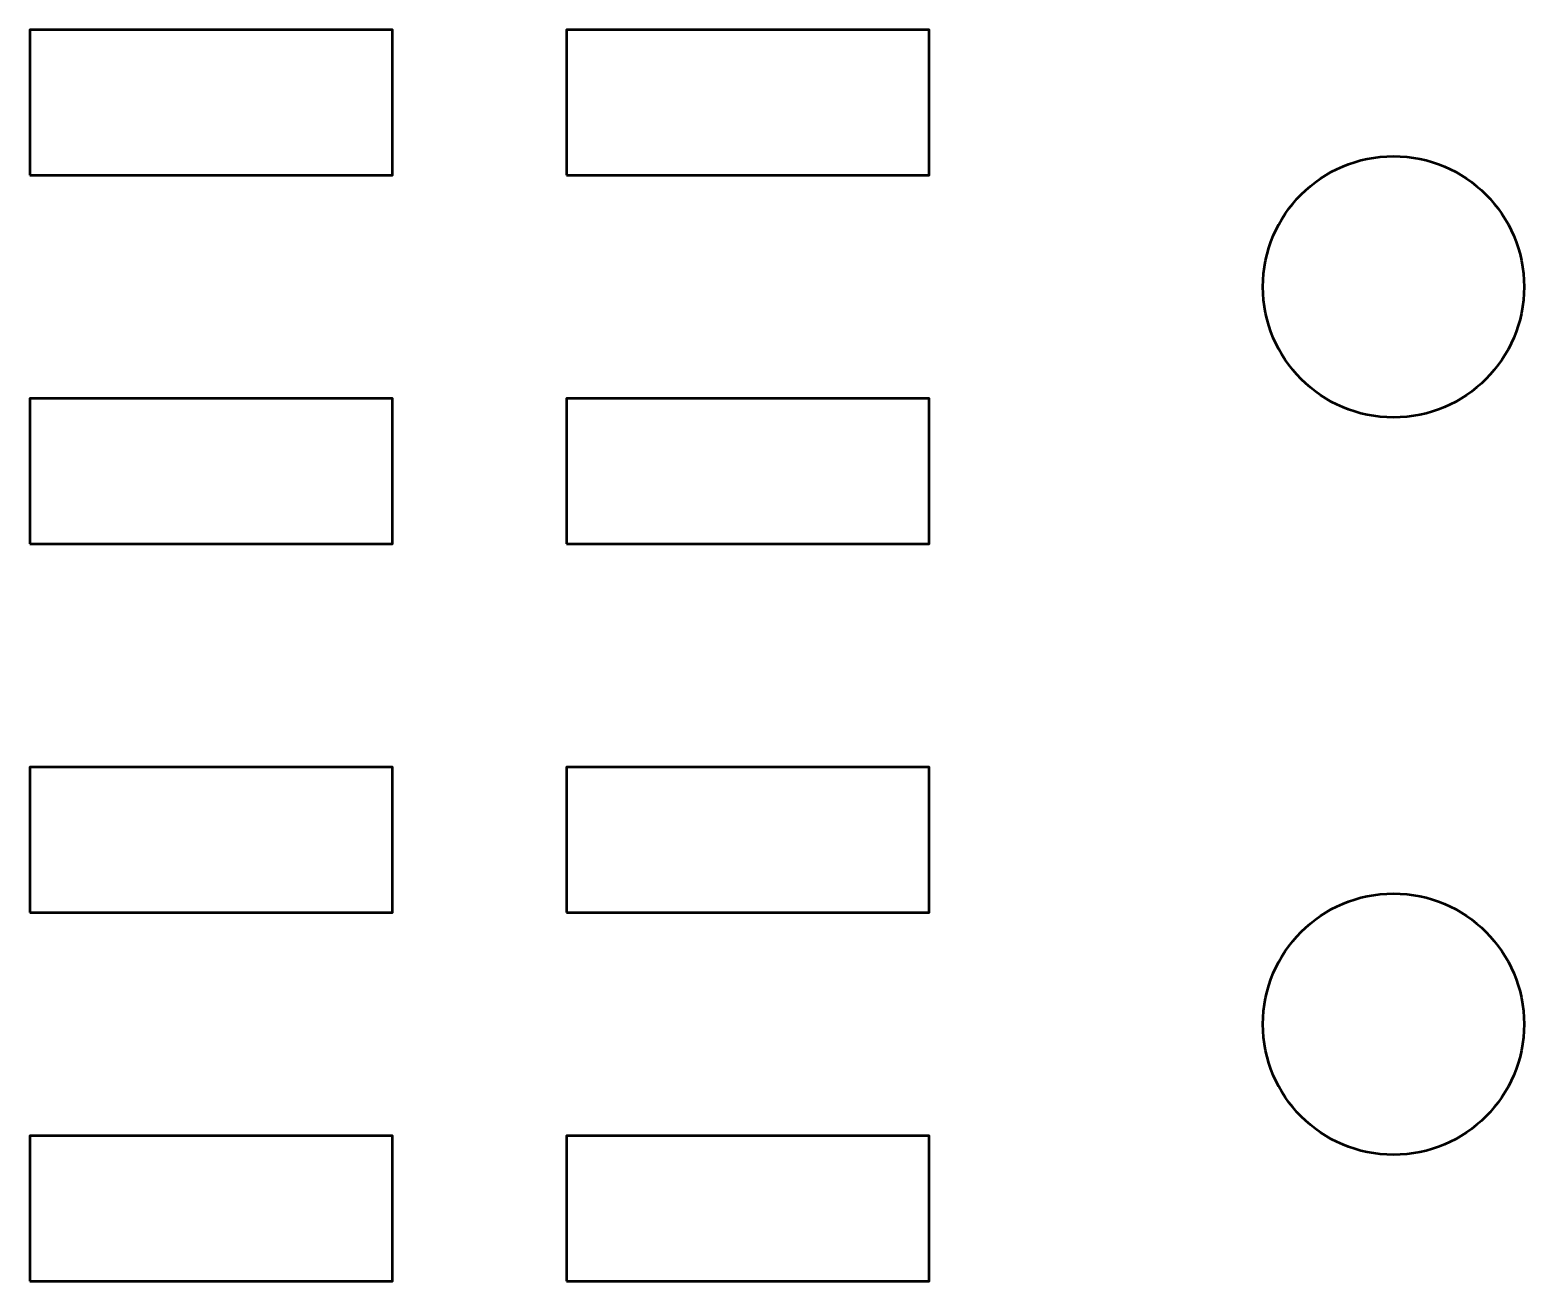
# Model space of a CAD drawing. Header units: centimetres. Extents: x -250.12 to -249.09, y -250.81 to -249.95.
import ezdxf

# ---------------------------------------------------------------- set-up
doc = ezdxf.new("R2010")
doc.units = ezdxf.units.CM
doc.header["$MEASUREMENT"] = 0
doc.layers.add('Layer 1', color=7, linetype='Continuous')

msp = doc.modelspace()

# ---------------------------------------------------------------- linework, layer by layer
at = {"layer": 'Layer 1', "lineweight": 53}
for points in [[(-250.125, -250.05), (-249.875, -250.05), (-249.875, -249.95), (-250.125, -249.95), (-250.125, -250.05)], [(-249.755, -250.05), (-249.505, -250.05), (-249.505, -249.95), (-249.755, -249.95), (-249.755, -250.05)], [(-250.125, -250.304), (-249.875, -250.304), (-249.875, -250.204), (-250.125, -250.204), (-250.125, -250.304)], [(-249.755, -250.304), (-249.505, -250.304), (-249.505, -250.204), (-249.755, -250.204), (-249.755, -250.304)], [(-250.125, -250.558), (-249.875, -250.558), (-249.875, -250.458), (-250.125, -250.458), (-250.125, -250.558)], [(-249.755, -250.558), (-249.505, -250.558), (-249.505, -250.458), (-249.755, -250.458), (-249.755, -250.558)], [(-250.125, -250.812), (-249.875, -250.812), (-249.875, -250.712), (-250.125, -250.712), (-250.125, -250.812)], [(-249.755, -250.812), (-249.505, -250.812), (-249.505, -250.712), (-249.755, -250.712), (-249.755, -250.812)]]:
    msp.add_lwpolyline(points, close=True, dxfattribs=at)
for centre in [(-249.185, -250.127), (-249.185, -250.635)]:
    msp.add_ellipse(centre, major_axis=(0, 0.09), ratio=1, dxfattribs=at)

doc.saveas('drawing.dxf')
